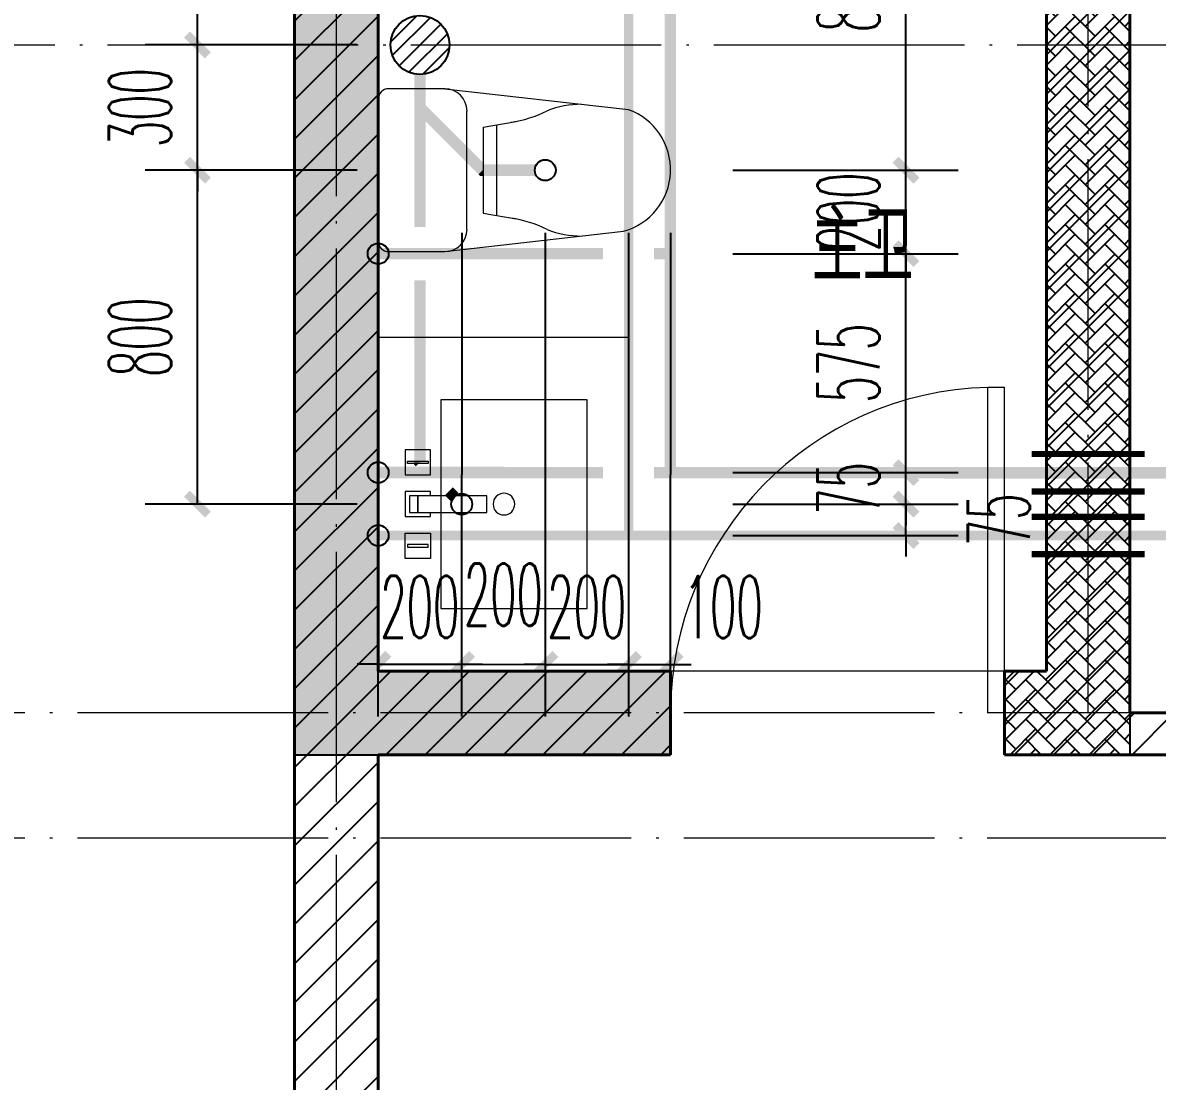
# Model space of a CAD drawing. Extents: x 27938 to 1042331, y -235042 to 1535213.
# Drawn here: x 681665 to 684382, y 140100 to 142635 of the extents above; entities that cross this region are included whole.
import ezdxf

# ---------------------------------------------------------------- set-up
doc = ezdxf.new("R2010")
doc.units = 0
doc.header["$LTSCALE"] = 1000
doc.header["$MEASUREMENT"] = 0
doc.linetypes.add('DASH', pattern=[0.35, 0.25, -0.1])
doc.linetypes.add('DOTE', pattern=[2.42, 2, -0.2, 0.02, -0.2])
for name, color, linetype in [('$RECOVER_210609100354-32', 7, 'Continuous'), ('$RECOVER_210609100354-5', 7, 'Continuous'), ('3.5方案汇报，与郭总、侯月琴确定户型_t8$0$2020.03.04 -1安徽标准化洋房户型(UA）_t8_t8$0$看线', 154, 'Continuous'), ('COLUMN', 9, 'Continuous'), ('EQUIP_地漏', 7, 'Continuous'), ('EQUIP_污水', 7, 'Continuous'), ('IP-bath&kitchen-JOHNSON', 4, 'Continuous'), ('P-bath&kitchen-JOHNSON', 4, 'Continuous'), ('PIPE-污水', 2, 'W'), ('PIPE-热给水', 5, 'RJ1'), ('PIPE-给水', 3, 'J1'), ('PUB_TEXT', 4, 'Continuous'), ('TWT_DIM', 3, 'Continuous'), ('VALVE_不分区给水', 7, 'Continuous'), ('VPIPE-热给水', 5, 'RJ1'), ('VPIPE-给水', 3, 'TG_J'), ('保温', 6, 'Continuous')]:
    doc.layers.add(name, color=color, linetype=linetype)
for name, color, linetype, lineweight in [('DOTE', 19, 'DOTE', 9), ('LVTRY', 1, 'Continuous', 13), ('PUB_HATCH', 8, 'Continuous', 9), ('WALL', 9, 'Continuous', 40), ('WINDOW', 8, 'Continuous', 15)]:
    doc.layers.add(name, color=color, linetype=linetype, lineweight=lineweight)
doc.styles.add('_TCH_DIM_T3', font='SIMPLEX.shx', dxfattribs={"width": 0.494118, "bigfont": 'GBCBIG.shx'})
doc.styles.get("Standard").update_dxf_attribs({"font": 'gbenor.shx', "bigfont": 'gbcbig.shx'})
doc.styles.add('TG_LINETYPE', font='SIMPLEX', dxfattribs={"width": 0.8, "height": 3, "bigfont": 'HZTXT'})
doc.linetypes.add('J1', pattern='A,3,-0.2,["J1",Standard,S=0.25,R=0,X=-0.1,Y=-0.115],-0.35', length=3.55)
doc.linetypes.add('RJ1', pattern='A,3,-0.2,["RJ1",Standard,S=0.25,R=0,X=-0.1,Y=-0.115],-0.5', length=3.7)
doc.linetypes.add('TG_J', pattern='A,2,-0.22,["J",TG_LINETYPE,S=0.1,R=0,X=-0.18,Y=-0.15],0', length=2.22)
doc.linetypes.add('W', pattern='A,3,-0.2,["W",Standard,S=0.25,R=0,X=-0.1,Y=-0.115],-0.2', length=3.4)
doc.dimstyles.new('_TWT_ARCH&&50', dxfattribs={"dimtxt": 148.75, "dimasz": 50, "dimexe": 125, "dimexo": 150, "dimgap": 63.125, "dimtad": 1, "dimdec": 0, "dimzin": 0, "dimdsep": 46, "dimtxsty": '_TCH_DIM_T3', "dimblk": 'ARCHTICK', "dimcen": 0.09, "dimclrt": 7, "dimazin": 2, "dimtfac": 1, "dimtdec": 0, "dimtix": 1, "dimtmove": 2, "dimatfit": 3, "dimfxl": 1, "dimtolj": 1, "dimtzin": 0, "dimarcsym": 0})
pattern_1 = [(45, (0, 0), (0, 47.4157523), [100.584, -33.528]), (135, (23.708, 23.708), (3e-15, 47.4157523), [100.584, -33.528])]
pattern_2 = [(45, (0, 47.75), (-47.022601, 47.022601), [])]

# ---------------------------------------------------------------- blocks, each defined once
blk = doc.blocks.new('GFDGDGRDGRDG')
at = {"layer": 'DOTE', "linetype": 'DOTE', "ltscale": 0.3}
for p, q in [((575593.7, 360558.3), (575593.7, 376108.3)), ((577393.7, 368758.3), (577393.7, 376108.3)), ((573593.7, 370358.3), (626393.7, 370358.3)), ((626393.7, 368758.3), (573593.7, 368758.3)), ((626393.7, 368458.3), (573593.7, 368458.3))]:
    blk.add_line(p, q, dxfattribs=at)
blk = doc.blocks.new('rrrrrrrrrrrra')
at = {"color": 0}
for p, q in [((252.6, 483.7), (-87.4, 483.7)), ((-112.4, 458.7), (-112.4, 324.3)), ((277.6, 324.3), (277.6, 458.7)), ((-112.4, 324.3), (-63.7, -103.4)), ((277.6, 324.3), (227.5, -115.6)), ((-59.1, 271.1), (224.3, 271.1)), ((-20.6, 232.4), (-34.2, 153.6)), ((185.8, 232.4), (-20.6, 232.4)), ((185.8, 232.4), (199.4, 153.6)), ((191.3, 200.5), (-26.1, 200.5))]:
    blk.add_line(p, q, dxfattribs=at)
for centre, radius, start, end in [((-87.4, 458.7), 25, 90, 180), ((252.6, 458.7), 25, 0, 90), ((-59.1, 324.3), 53.3, 180, 270), ((224.3, 324.3), 53.3, 270, 0), ((-322.6, 209.8), 293.8, 333.5369, 351.4828), ((487.8, 209.8), 293.8, 188.5172, 206.4631), ((149, -3.2), 224.1, 158.5202, 180), ((16.2, -3.2), 224.1, 0, 21.4798), ((83.8, -63.6), 152.8, 195.0773, 340.1181)]:
    blk.add_arc(centre, radius, start, end, dxfattribs=at)
blk = doc.blocks.new('A$C1E0F638F')
at = {"color": 0}
for points in [[(499.7, 435.1), (499.7, 85.1), (0, 85.1), (0, 435.1)], [(269.9, 30), (229.9, 30), (229.9, 195), (269.9, 195)], [(119.9, 0), (179.9, 0), (179.9, 60), (119.9, 60)], [(146.9, 55), (152.9, 55), (152.9, 5), (146.9, 5)], [(379.9, 0), (319.9, 0), (319.9, 60), (379.9, 60)], [(352.9, 55), (346.9, 55), (346.9, 5), (352.9, 5)], [(229.9, 30), (269.9, 30), (269.9, 10), (229.9, 10)]]:
    blk.add_lwpolyline(points, close=True, dxfattribs=at)
blk.add_lwpolyline([(269.9, 60), (279.9, 60), (279.9, 0), (219.9, 0), (219.9, 60), (229.9, 60)], dxfattribs=at)
blk.add_circle((249.9, 236.3), 26, dxfattribs=at)
blk = doc.blocks.new('135')
blk.add_hatch(color=0).paths.add_polyline_path([(4.8, 1.8), (3.6, -1), (-4.7, 2.5), (-3.5, 5.3)])
at = {"color": 0}
for p, q in [((-5, 10.9), (-5, 30.5)), ((0, 0), (0, 39.1)), ((5, 10.9), (5, 32.3)), ((-6.3, 2.6), (5.4, -2.3)), ((-5.7, 2.9), (-5.2, 2.7)), ((-5.6, 18.9), (-3.4, 19.4)), ((-3.4, 19.4), (-5.5, 19.4)), ((5.2, 10.9), (-5.3, 10.9)), ((5.2, 9.7), (-5.2, 9.7)), ((-5.2, 2.7), (-3.8, 5.9)), ((-3.8, 5.9), (5.4, 2.1)), ((5.6, 18.9), (3.4, 19.3)), ((3.4, 19.3), (5.6, 19.3)), ((4.1, -1.2), (5.4, 2.1)), ((4.1, -1.2), (5.7, -1.8))]:
    blk.add_line(p, q, dxfattribs=at)
for centre, radius, start, end in [((6.2, 15.8), 13.5, 151.0147, 204.8403), ((13.5, 4.2), 20.5, 163.0924, 182.0012), ((-6, 3.6), 1, 184.2275, 248.4661), ((8.6, 15.5), 14.6, 166.278, 198.0953), ((13.5, 4.2), 19.5, 163.7443, 182.5269), ((-5.5, 3.3), 0.5, 181.9385, 247.2597), ((-5.2, 22.1), 0.5, 335.7643, 151.0147), ((3.8, 18.1), 9.42, 155.7643, 171.9773), ((5.2, 22.3), 0.5, 29.8425, 204.574), ((-5.9, 17.2), 11.7, 10.475, 24.574), ((29.1, 6.7), 24, 172.9439, 199.2318), ((-6.3, 15.4), 12.4, 338.6449, 16.0476), ((-6, 15.8), 13.4, 334.9111, 29.8425), ((26.4, 6.3), 20.6, 169.1454, 199.9526), ((5.9, -1.2), 1.17, 247.4597, 19.9526), ((5.9, -1.4), 0.5, 247.4597, 19.2318)]:
    blk.add_arc(centre, radius, start, end, dxfattribs=at)
blk.add_open_spline([(-5, 30.5), (-4.1, 31.3), (-2.3, 33), (0.9, 29.2), (3.5, 31.1), (5, 32.3)], degree=3, knots=[0, 0, 0, 0, 3.066329, 6.218313, 11.124135, 11.124135, 11.124135, 11.124135], dxfattribs=at)
blk = doc.blocks.new('SDFAWERAWER')
at = {"layer": 'LVTRY', "color": 0}
for p, q in [((593987.8, -1242190.5), (593978.2, -1242214)), ((594017.1, -1242202.5), (593987.8, -1242190.5)), ((594015.8, -1242220.4), (594027.2, -1242192.7)), ((594027.2, -1242192.7), (594033, -1242195.1)), ((593941.2, -1242210.1), (593783.7, -1242594.8)), ((593964.6, -1242219.7), (593807.2, -1242604.4)), ((593941.2, -1242210.1), (593964.6, -1242219.7)), ((594007.5, -1242226), (593978.2, -1242214)), ((594025.7, -1242203.9), (594018.5, -1242221.5)), ((594025.4, -1242210.8), (594021.5, -1242220.3)), ((594022.6, -1242211.4), (594029.8, -1242193.8)), ((594025.4, -1242210.8), (594031.1, -1242196.8)), ((594029.8, -1242193.8), (594031.1, -1242196.8)), ((594032.2, -1242197.2), (594033, -1242195.1)), ((594033, -1242195.1), (594034, -1242197.4)), ((594033.8, -1242197.9), (594034, -1242197.4)), ((594047.3, -1242200.9), (594035.9, -1242228.7)), ((594037.3, -1242210.8), (594088, -1242231.6)), ((594038.6, -1242229.7), (594045.2, -1242213.6)), ((594041.6, -1242228.5), (594051.2, -1242205)), ((594049.9, -1242202), (594043.3, -1242218.2)), ((594047.3, -1242200.9), (594049.9, -1242202)), ((594049.9, -1242202), (594051.2, -1242205)), ((594015.8, -1242220.4), (594021.7, -1242222.8)), ((594018.5, -1242221.5), (594021.5, -1242220.3)), ((594022.6, -1242220.7), (594021.7, -1242222.8)), ((594021.7, -1242222.8), (594023.9, -1242221.9)), ((594024.2, -1242221.4), (594023.9, -1242221.9)), ((594027.7, -1242234.3), (594078.4, -1242255)), ((594035.9, -1242228.7), (594038.6, -1242229.7)), ((594038.6, -1242229.7), (594041.6, -1242228.5)), ((594057.1, -1242246.3), (594066.7, -1242222.8)), ((593783.7, -1242594.8), (593807.2, -1242604.4)), ((593803.2, -1242641.3), (593812.8, -1242617.9)), ((593812.8, -1242617.9), (593842.2, -1242629.9)), ((593803.2, -1242641.3), (593832.6, -1242653.3)), ((593842.2, -1242629.9), (593832.6, -1242653.3)), ((593833.8, -1242656.3), (593832.6, -1242653.3)), ((593845.2, -1242628.6), (593833.8, -1242656.3)), ((593847.8, -1242629.7), (593836.5, -1242657.4)), ((593845.2, -1242628.6), (593842.2, -1242629.9)), ((593847.8, -1242629.7), (593845.2, -1242628.6)), ((593847.1, -1242661.8), (593858.5, -1242634.1)), ((593849.8, -1242662.9), (593861.2, -1242635.2)), ((593852.1, -1242661.9), (593862.1, -1242637.4)), ((593858.5, -1242634.1), (593861.2, -1242635.2)), ((593861.2, -1242635.2), (593862.1, -1242637.4)), ((593836.5, -1242657.4), (593833.8, -1242656.3)), ((593847.1, -1242661.8), (593849.8, -1242662.9))]:
    blk.add_line(p, q, dxfattribs=at)
blk.add_lwpolyline([(593823.5, -1242717), (594045.8, -1242173.9), (594036.5, -1242170.2), (593814.2, -1242713.2)], close=True, dxfattribs=at)
blk.add_arc((594075.3, -1242240), 15.3, 281.7932, 33.7019, dxfattribs=at)
for centre, major_axis, start_param, end_param in [((593974.2, -1242223.6), (3.93, 9.6), 0, 1.570796), ((593816.8, -1242608.3), (13.5, 33.1), 1.570796, 3.141593), ((593816.8, -1242608.3), (3.93, 9.6), 1.570796, 3.141593)]:
    blk.add_ellipse(centre, major_axis=major_axis, ratio=1, start_param=start_param, end_param=end_param, dxfattribs=at)
at = {"layer": 'P-bath&kitchen-JOHNSON', "color": 0, "linetype": 'DASH'}
blk.add_arc((593809.8, -1242714), 586.2, 67.5369, 157.1325, dxfattribs=at)
at = {"layer": 'LVTRY', "color": 8, "xscale": -1, "rotation": 157.7329157530927}
blk.add_blockref('135', (594045.3, -1242161.9), dxfattribs=at)
blk = doc.blocks.new('A$C5DCB2F21')
at = {"layer": 'IP-bath&kitchen-JOHNSON', "color": 0}
for p, q in [((-68.3, -213.2), (-157.7, -275)), ((68.2, -213.2), (157.6, -275)), ((-0.1, -261.4), (-0.1, -424.7))]:
    blk.add_line(p, q, dxfattribs=at)
for centre, major_axis, ratio, start_param, end_param in [((0, -178.8), (-51, 0), 0.990052, -1.36297, 4.504563), ((0, -177.8), (-26.8, 0), 0.994812, -1.167677, 4.309269)]:
    blk.add_ellipse(centre, major_axis=major_axis, ratio=ratio, start_param=start_param, end_param=end_param, dxfattribs=at)
at = {"layer": 'LVTRY', "color": 0}
for p, q in [((73.6, 0), (-73.6, 0)), ((-10.5, -173.5), (-10.5, -49.3)), ((10.6, -173.5), (10.6, -49.3))]:
    blk.add_line(p, q, dxfattribs=at)
blk.add_lwpolyline([(73.6, 0), (73.6, -15.8), (-73.6, -15.8), (-73.6, 0)], dxfattribs=at)
for points in [[(-26.3, -30.7, -0.364142), (-37.8, -15.8, -0.020495)], [(26.3, -30.7, 0.364142), (37.8, -15.8, 0.020495)], [(-10.5, -49.4, 0.214893), (-26.3, -30.7, 7.649644)], [(10.6, -49.3, -0.21439), (26.3, -30.7, -7.649644)]]:
    blk.add_lwpolyline(points, format="xyb", dxfattribs=at)
blk.add_arc((0, -173.5), 10.5, 180, 0, dxfattribs=at)
for centre, major_axis, ratio, start_param, end_param in [((0, -181.3), (53.6, 0), 0.987577, 1.76809, 7.656688), ((-12.4, -164.7), (0, 1.43), 0.85, -1.570796, 4.712389), ((-12.4, -189.2), (0, 1.43), 0.85, 4.712389, 10.995574), ((12.5, -164.7), (0, 1.43), 0.85, 4.712389, 10.995574), ((12.5, -189.2), (0, 1.43), 0.85, 4.712389, 10.995574)]:
    blk.add_ellipse(centre, major_axis=major_axis, ratio=ratio, start_param=start_param, end_param=end_param, dxfattribs=at)
blk = doc.blocks.new('fgdfsdfsfssfes')
at = {"layer": '$RECOVER_210609100354-32', "color": 8}
for points in [[(575943.8, 371358.3), (575943.8, 370458), (575693.8, 370458)], [(575893.8, 371358.3), (575893.8, 370558), (575693.8, 370558)]]:
    blk.add_lwpolyline(points, dxfattribs=at)
at = {"layer": 'IP-bath&kitchen-JOHNSON', "color": 8}
for p, q in [((575943.8, 370538), (577293.8, 370538)), ((575943.8, 370503), (576593.8, 370503)), ((575943.8, 370493), (576593.8, 370493)), ((576593.8, 370493), (576593.8, 370503)), ((577293.8, 370493), (577193.8, 370493)), ((577193.8, 370483), (577193.8, 370493)), ((577293.8, 370483), (577193.8, 370483)), ((575943.8, 370458), (577293.8, 370458))]:
    blk.add_line(p, q, dxfattribs=at)
at = {"layer": 'LVTRY', "color": 8}
blk.add_lwpolyline([(576293.8, 368858.3), (575693.8, 368858.3), (575693.8, 369658.3), (576293.8, 369658.3)], close=True, dxfattribs=at)
at = {"layer": 'IP-bath&kitchen-JOHNSON', "color": 8, "rotation": 22.25976934310711}
blk.add_blockref('SDFAWERAWER', (-443124.7, 1295643.5), dxfattribs=at)
at = {"layer": 'LVTRY', "color": 8, "rotation": 90.008488524447}
blk.add_blockref('A$C5DCB2F21', (575943.8, 370983.3), dxfattribs=at)
at = {"layer": 'LVTRY', "color": 8, "extrusion": (0, 0, -1), "xscale": -1, "zscale": -1, "rotation": 270}
blk.add_blockref('rrrrrrrrrrrra', (-576177.5, 369975.6), dxfattribs=at)
at = {"layer": 'LVTRY', "color": 8, "xscale": -1, "rotation": 270}
blk.add_blockref('A$C1E0F638F', (575758.7, 369008.6), dxfattribs=at)
blk = doc.blocks.new('HFHFHFHFTF')
at = {"layer": 'PUB_HATCH'}
blk.add_hatch(color=256, dxfattribs=at).paths.add_polyline_path([(536216.6, 373823.7), (536216.6, 370923.7), (537116.6, 370923.7), (537116.6, 371123.7), (536416.6, 371123.7), (536416.6, 373623.7), (536816.6, 373623.7), (536816.6, 373823.7)])
at = {"layer": 'COLUMN', "color": 8}
for p, q in [((536216.6, 373823.7), (536216.6, 370923.7)), ((536416.6, 371123.7), (536416.6, 373623.7)), ((537116.6, 371123.7), (536416.6, 371123.7)), ((537116.6, 370923.7), (537116.6, 371123.7)), ((536216.6, 370923.7), (537116.6, 370923.7))]:
    blk.add_line(p, q, dxfattribs=at)
blk = doc.blocks.new('VDVDVDCZSCCS')
at = {"layer": '保温', "linetype": 'ByBlock', "ltscale": 10}
h = blk.add_hatch(dxfattribs=at)
h.set_pattern_fill('AR-HBONE', color=251, scale=55)
h.set_pattern_definition(pattern_1)
h.paths.add_polyline_path([(538016.6, 372973.7), (538016.7, 370923.7), (538216.7, 370923.7), (538216.6, 372973.7)])
h = blk.add_hatch(dxfattribs=at)
h.set_pattern_fill('AR-HBONE', color=251, scale=55)
h.set_pattern_definition(pattern_1)
h.paths.add_polyline_path([(538016.7, 370923.7), (538016.7, 371123.7), (537916.7, 371123.7), (537916.7, 370923.7)])
at = {"layer": '保温', "color": 251, "linetype": 'ByBlock', "ltscale": 10}
blk.add_line((538216.7, 371023.7), (538216.7, 370923.7), dxfattribs=at)
blk = doc.blocks.new('$VALVE$00000533')
at = {"ltscale": 0.5, "const_width": 25}
for points in [[(-225, 75), (225, 75)], [(-225, -75), (225, -75)]]:
    blk.add_lwpolyline(points, dxfattribs=at)
blk = doc.blocks.new('_ArchTick')
at = {"color": 0, "linetype": 'ByBlock', "const_width": 0.4}
blk.add_lwpolyline([(-0.5, -0.5), (0.5, 0.5)], dxfattribs=at)
blk = doc.blocks.new('*D336')
at = {"layer": 'Defpoints', "color": 0}
for p in [(683216.2, 141482.3), (683780.4, 141482.3), (683216.2, 141407.3)]:
    blk.add_point(p, dxfattribs=at)
at = {"layer": 'TWT_DIM', "color": 0, "lineweight": -2}
for p, q in [((683780.4, 141482.3), (683780.4, 141532.3)), ((683366.2, 141482.3), (683905.4, 141482.3)), ((683780.4, 141407.3), (683780.4, 141482.3)), ((683366.2, 141407.3), (683905.4, 141407.3)), ((683780.4, 141407.3), (683780.4, 141357.3))]:
    blk.add_line(p, q, dxfattribs=at)
at = {"layer": 'TWT_DIM', "color": 0, "lineweight": -2, "xscale": 50, "yscale": 50, "zscale": 50}
for p, rotation in [((683780.4, 141482.3), 270), ((683780.4, 141407.3), 90)]:
    blk.add_blockref('_ArchTick', p, dxfattribs=dict(at, rotation=rotation))
at = {"layer": 'TWT_DIM', "color": 7, "insert": (684002.7, 141444.8), "char_height": 148.75, "attachment_point": 5, "rotation": 90, "style": '_TCH_DIM_T3'}
blk.add_mtext('\\A1;75', dxfattribs=at)
blk = doc.blocks.new('*D337')
at = {"layer": 'Defpoints', "color": 0}
for p in [(683216.2, 141557.8), (683780.4, 141557.8), (683216.2, 141482.3)]:
    blk.add_point(p, dxfattribs=at)
at = {"layer": 'TWT_DIM', "color": 0, "lineweight": -2}
for p, q in [((683780.4, 141557.8), (683780.4, 141607.8)), ((683366.2, 141557.8), (683905.4, 141557.8)), ((683780.4, 141482.3), (683780.4, 141557.8)), ((683366.2, 141482.3), (683905.4, 141482.3)), ((683780.4, 141482.3), (683780.4, 141432.3))]:
    blk.add_line(p, q, dxfattribs=at)
at = {"layer": 'TWT_DIM', "color": 0, "lineweight": -2, "xscale": 50, "yscale": 50, "zscale": 50}
for p, rotation in [((683780.4, 141557.8), 270), ((683780.4, 141482.3), 90)]:
    blk.add_blockref('_ArchTick', p, dxfattribs=dict(at, rotation=rotation))
at = {"layer": 'TWT_DIM', "color": 7, "insert": (683642.9, 141520.1), "char_height": 148.75, "attachment_point": 5, "rotation": 90, "style": '_TCH_DIM_T3'}
blk.add_mtext('\\A1;75', dxfattribs=at)
blk = doc.blocks.new('*D338')
at = {"layer": 'Defpoints', "color": 0}
for p in [(683216.2, 142082.2), (683780.4, 142082.2), (683216.2, 141557.8)]:
    blk.add_point(p, dxfattribs=at)
at = {"layer": 'TWT_DIM', "color": 0, "lineweight": -2}
for p, q in [((683366.2, 142082.2), (683905.4, 142082.2)), ((683780.4, 141557.8), (683780.4, 142082.2)), ((683366.2, 141557.8), (683905.4, 141557.8))]:
    blk.add_line(p, q, dxfattribs=at)
at = {"layer": 'TWT_DIM', "color": 0, "lineweight": -2, "xscale": 50, "yscale": 50, "zscale": 50}
for p, rotation in [((683780.4, 142082.2), 90), ((683780.4, 141557.8), 270)]:
    blk.add_blockref('_ArchTick', p, dxfattribs=dict(at, rotation=rotation))
at = {"layer": 'TWT_DIM', "color": 7, "insert": (683642.9, 141820), "char_height": 148.75, "attachment_point": 5, "rotation": 90, "style": '_TCH_DIM_T3'}
blk.add_mtext('\\A1;575', dxfattribs=at)
blk = doc.blocks.new('*D339')
at = {"layer": 'Defpoints', "color": 0}
for p in [(683216.2, 142282.2), (683780.4, 142282.2), (683216.2, 142082.2)]:
    blk.add_point(p, dxfattribs=at)
at = {"layer": 'TWT_DIM', "color": 0, "lineweight": -2}
for p, q in [((683780.4, 142282.2), (683780.4, 142332.2)), ((683366.2, 142282.2), (683905.4, 142282.2)), ((683780.4, 142082.2), (683780.4, 142282.2)), ((683366.2, 142082.2), (683905.4, 142082.2)), ((683780.4, 142082.2), (683780.4, 142032.2))]:
    blk.add_line(p, q, dxfattribs=at)
at = {"layer": 'TWT_DIM', "color": 0, "lineweight": -2, "xscale": 50, "yscale": 50, "zscale": 50}
for p, rotation in [((683780.4, 142282.2), 270), ((683780.4, 142082.2), 90)]:
    blk.add_blockref('_ArchTick', p, dxfattribs=dict(at, rotation=rotation))
at = {"layer": 'TWT_DIM', "color": 7, "insert": (683642.9, 142182.2), "char_height": 148.75, "attachment_point": 5, "rotation": 90, "style": '_TCH_DIM_T3'}
blk.add_mtext('\\A1;200', dxfattribs=at)
blk = doc.blocks.new('*D340')
at = {"layer": 'Defpoints', "color": 0}
for p in [(683216.2, 143132.3), (683780.4, 143132.3), (683216.2, 142282.2)]:
    blk.add_point(p, dxfattribs=at)
at = {"layer": 'TWT_DIM', "color": 0, "lineweight": -2}
for p, q in [((683366.2, 143132.3), (683905.4, 143132.3)), ((683780.4, 142282.2), (683780.4, 143132.3)), ((683366.2, 142282.2), (683905.4, 142282.2))]:
    blk.add_line(p, q, dxfattribs=at)
at = {"layer": 'TWT_DIM', "color": 0, "lineweight": -2, "xscale": 50, "yscale": 50, "zscale": 50}
for p, rotation in [((683780.4, 143132.3), 90), ((683780.4, 142282.2), 270)]:
    blk.add_blockref('_ArchTick', p, dxfattribs=dict(at, rotation=rotation))
at = {"layer": 'TWT_DIM', "color": 7, "insert": (683642.9, 142707.3), "char_height": 148.75, "attachment_point": 5, "rotation": 90, "style": '_TCH_DIM_T3'}
blk.add_mtext('\\A1;850', dxfattribs=at)
blk = doc.blocks.new('*D345')
at = {"layer": 'Defpoints', "color": 0}
for p in [(683116.5, 142282.1), (683216.5, 142282.1), (683216, 141098.6)]:
    blk.add_point(p, dxfattribs=at)
at = {"layer": 'TWT_DIM', "color": 0, "lineweight": -2}
for p, q in [((683116.4, 142132.1), (683116, 140973.6)), ((683216.4, 142132.1), (683216, 140973.6)), ((683116, 141098.6), (683066, 141098.7)), ((683116, 141098.6), (683216, 141098.6)), ((683216, 141098.6), (683266, 141098.6))]:
    blk.add_line(p, q, dxfattribs=at)
at = {"layer": 'TWT_DIM', "color": 0, "lineweight": -2, "xscale": 50, "yscale": 50, "zscale": 50}
for p, rotation in [((683116, 141098.6), 359.9775829606357), ((683216, 141098.6), 179.9775829606357)]:
    blk.add_blockref('_ArchTick', p, dxfattribs=dict(at, rotation=rotation))
at = {"layer": 'TWT_DIM', "color": 7, "insert": (683342.7, 141236.1), "char_height": 148.75, "attachment_point": 5, "rotation": 359.9776, "style": '_TCH_DIM_T3'}
blk.add_mtext('\\A1;100', dxfattribs=at)
blk = doc.blocks.new('*D346')
at = {"layer": 'Defpoints', "color": 0}
for p in [(682916.7, 142282.2), (683116.5, 142282.1), (683116, 141098.6)]:
    blk.add_point(p, dxfattribs=at)
at = {"layer": 'TWT_DIM', "color": 0, "lineweight": -2}
for p, q in [((682916.6, 142132.2), (682916.2, 140973.7)), ((683116.4, 142132.1), (683116, 140973.6)), ((682916.2, 141098.7), (682866.2, 141098.7)), ((682916.2, 141098.7), (683116, 141098.6)), ((683116, 141098.6), (683166, 141098.6))]:
    blk.add_line(p, q, dxfattribs=at)
at = {"layer": 'TWT_DIM', "color": 0, "lineweight": -2, "xscale": 50, "yscale": 50, "zscale": 50}
for p, rotation in [((682916.2, 141098.7), 359.9775829606339), ((683116, 141098.6), 179.9775829606339)]:
    blk.add_blockref('_ArchTick', p, dxfattribs=dict(at, rotation=rotation))
at = {"layer": 'TWT_DIM', "color": 7, "insert": (683016.2, 141236.2), "char_height": 148.75, "attachment_point": 5, "rotation": 359.9776, "style": '_TCH_DIM_T3'}
blk.add_mtext('\\A1;200', dxfattribs=at)
blk = doc.blocks.new('*D347')
at = {"layer": 'Defpoints', "color": 0}
for p in [(682717, 142282.3), (682916.7, 142282.2), (682916.2, 141098.7)]:
    blk.add_point(p, dxfattribs=at)
at = {"layer": 'TWT_DIM', "color": 0, "lineweight": -2}
for p, q in [((682717, 142132.3), (682716.5, 140973.8)), ((682916.6, 142132.2), (682916.2, 140973.7)), ((682716.5, 141098.8), (682916.2, 141098.7))]:
    blk.add_line(p, q, dxfattribs=at)
at = {"layer": 'TWT_DIM', "color": 0, "lineweight": -2, "xscale": 50, "yscale": 50, "zscale": 50}
for p, rotation in [((682716.5, 141098.8), 179.9775829606378), ((682916.2, 141098.7), 359.9775829606379)]:
    blk.add_blockref('_ArchTick', p, dxfattribs=dict(at, rotation=rotation))
at = {"layer": 'TWT_DIM', "color": 7, "insert": (682816.5, 141265.6), "char_height": 148.75, "attachment_point": 5, "rotation": 359.9776, "style": '_TCH_DIM_T3'}
blk.add_mtext('\\A1;200', dxfattribs=at)
blk = doc.blocks.new('*D348')
at = {"layer": 'Defpoints', "color": 0}
for p in [(682516.6, 142282.3), (682717, 142282.3), (682716.5, 141098.8)]:
    blk.add_point(p, dxfattribs=at)
at = {"layer": 'TWT_DIM', "color": 0, "lineweight": -2}
for p, q in [((682516.5, 142132.3), (682516.1, 140973.9)), ((682717, 142132.3), (682716.5, 140973.8)), ((682516.1, 141098.9), (682466.1, 141098.9)), ((682516.1, 141098.9), (682716.5, 141098.8)), ((682716.5, 141098.8), (682766.5, 141098.8))]:
    blk.add_line(p, q, dxfattribs=at)
at = {"layer": 'TWT_DIM', "color": 0, "lineweight": -2, "xscale": 50, "yscale": 50, "zscale": 50}
for p, rotation in [((682516.1, 141098.9), 359.9775829606343), ((682716.5, 141098.8), 179.9775829606343)]:
    blk.add_blockref('_ArchTick', p, dxfattribs=dict(at, rotation=rotation))
at = {"layer": 'TWT_DIM', "color": 7, "insert": (682616.4, 141236.3), "char_height": 148.75, "attachment_point": 5, "rotation": 359.9776, "style": '_TCH_DIM_T3'}
blk.add_mtext('\\A1;200', dxfattribs=at)
blk = doc.blocks.new('*D436')
at = {"layer": 'Defpoints', "color": 0}
for p in [(682083.9, 142282.2), (682616.6, 142282.2), (682616.6, 141482.5)]:
    blk.add_point(p, dxfattribs=at)
at = {"layer": 'TWT_DIM', "color": 0, "lineweight": -2}
for p, q in [((682466.6, 142282.2), (681958.9, 142282.2)), ((682083.9, 141482.5), (682083.9, 142282.2)), ((682466.6, 141482.5), (681958.9, 141482.5))]:
    blk.add_line(p, q, dxfattribs=at)
at = {"layer": 'TWT_DIM', "color": 0, "lineweight": -2, "xscale": 50, "yscale": 50, "zscale": 50}
for p, rotation in [((682083.9, 142282.2), 90), ((682083.9, 141482.5), 270)]:
    blk.add_blockref('_ArchTick', p, dxfattribs=dict(at, rotation=rotation))
at = {"layer": 'TWT_DIM', "color": 7, "insert": (681946.4, 141882.3), "char_height": 148.75, "attachment_point": 5, "rotation": 90, "style": '_TCH_DIM_T3'}
blk.add_mtext('\\A1;800', dxfattribs=at)
blk = doc.blocks.new('*D437')
at = {"layer": 'Defpoints', "color": 0}
for p in [(682083.9, 142582), (682616.6, 142582), (682616.6, 142282.2)]:
    blk.add_point(p, dxfattribs=at)
at = {"layer": 'TWT_DIM', "color": 0, "lineweight": -2}
for p, q in [((682083.9, 142582), (682083.9, 142632)), ((682466.6, 142582), (681958.9, 142582)), ((682083.9, 142282.2), (682083.9, 142582)), ((682466.6, 142282.2), (681958.9, 142282.2)), ((682083.9, 142282.2), (682083.9, 142232.2))]:
    blk.add_line(p, q, dxfattribs=at)
at = {"layer": 'TWT_DIM', "color": 0, "lineweight": -2, "xscale": 50, "yscale": 50, "zscale": 50}
for p, rotation in [((682083.9, 142582), 270), ((682083.9, 142282.2), 90)]:
    blk.add_blockref('_ArchTick', p, dxfattribs=dict(at, rotation=rotation))
at = {"layer": 'TWT_DIM', "color": 7, "insert": (681946.4, 142432.1), "char_height": 148.75, "attachment_point": 5, "rotation": 90, "style": '_TCH_DIM_T3'}
blk.add_mtext('\\A1;300', dxfattribs=at)
blk = doc.blocks.new('*D438')
at = {"layer": 'Defpoints', "color": 0}
for p in [(682083.9, 143482.3), (682616.6, 143482.3), (682616.6, 142582)]:
    blk.add_point(p, dxfattribs=at)
at = {"layer": 'TWT_DIM', "color": 0, "lineweight": -2}
for p, q in [((682466.6, 143482.3), (681958.9, 143482.3)), ((682083.9, 142582), (682083.9, 143482.3)), ((682466.6, 142582), (681958.9, 142582))]:
    blk.add_line(p, q, dxfattribs=at)
at = {"layer": 'TWT_DIM', "color": 0, "lineweight": -2, "xscale": 50, "yscale": 50, "zscale": 50}
for p, rotation in [((682083.9, 143482.3), 90), ((682083.9, 142582), 270)]:
    blk.add_blockref('_ArchTick', p, dxfattribs=dict(at, rotation=rotation))
at = {"layer": 'TWT_DIM', "color": 7, "insert": (681946.4, 143032.2), "char_height": 148.75, "attachment_point": 5, "rotation": 90, "style": '_TCH_DIM_T3'}
blk.add_mtext('\\A1;900', dxfattribs=at)
blk = doc.blocks.new('$TwtSys$00000141')
for p, q in [((-141.3, 11.5), (-15.1, 137.7)), ((-141.3, 11.5), (-15.1, 137.7)), ((-130.8, -52.6), (52.6, 130.8)), ((-130.8, -52.6), (52.6, 130.8)), ((-99.7, -99.7), (99.7, 99.7)), ((-99.7, -99.7), (99.7, 99.7)), ((-48.5, -130.6), (131.4, 49.3)), ((-48.5, -130.6), (131.4, 49.3)), ((17.1, -138.4), (138.4, -17.1)), ((17.1, -138.4), (138.4, -17.1))]:
    blk.add_line(p, q)
blk.add_circle((0, 0), 141)
blk.add_circle((0, 0), 141)
blk = doc.blocks.new('$TwtSys$00000147')
blk.add_circle((0, 0, 0), 25)
blk = doc.blocks.new('$DorLib2D$00000001')
for p, q in [((0.45, 0.975), (0.5, 0.975)), ((0.45, 0), (0.45, 0.975)), ((0.5, 0), (0.5, 0.975)), ((0.5, 0), (0.45, 0))]:
    blk.add_line(p, q)
at = {"lineweight": 13}
blk.add_arc((0.475, 0), 0.975, 91.4693, 180, dxfattribs=at)

msp = doc.modelspace()

# ---------------------------------------------------------------- hatches: boundary and pattern name
at = {"layer": '$RECOVER_210609100354-5'}
h = msp.add_hatch(dxfattribs=at)
h.set_pattern_fill('普通砖', color=256, scale=50, style=0)
h.set_pattern_definition(pattern_2)
h.paths.add_polyline_path([(682516.6, 143582.3), (682316.6, 143782.3), (682316.6, 140982.3), (682449.9, 140982.3), (682516.6, 141082.3)])
h = msp.add_hatch(dxfattribs=at)
h.set_pattern_fill('普通砖', color=256, scale=50, style=0)
h.set_pattern_definition(pattern_2)
h.paths.add_polyline_path([(684216.6, 143649), (684116.6, 143582.3), (684116.6, 141082.3), (684216.6, 140982.3), (684316.6, 140982.3), (684316.6, 143582.3)])
h = msp.add_hatch(dxfattribs=at)
h.set_pattern_fill('普通砖', color=256, scale=50, style=0)
h.set_pattern_definition(pattern_2)
h.paths.add_polyline_path([(682516.6, 140882.3), (683216.6, 140882.3), (683216.6, 141082.3), (682516.6, 141082.3), (682449.9, 140982.3)])
h = msp.add_hatch(dxfattribs=at)
h.set_pattern_fill('普通砖', color=256, scale=50, style=0)
h.set_pattern_definition(pattern_2)
h.paths.add_polyline_path([(684116.6, 141082.3), (684016.6, 141082.3), (684016.6, 140882.3), (684216.6, 140882.3), (684216.6, 140982.3)])
h = msp.add_hatch(dxfattribs=at)
h.set_pattern_fill('普通砖', color=256, scale=50, style=0)
h.set_pattern_definition(pattern_2)
h.paths.add_polyline_path([(682449.9, 140982.3), (682316.6, 140982.3), (682316.6, 135882.3), (682516.6, 136082.3), (682516.6, 140882.3)])
h = msp.add_hatch(dxfattribs=at)
h.set_pattern_fill('普通砖', color=256, scale=50, style=0)
h.set_pattern_definition(pattern_2)
h.paths.add_polyline_path([(685816.6, 140915.7), (685816.6, 140982.3), (684216.6, 140982.3), (684216.6, 140882.3), (685716.6, 140882.3)])
at = {"layer": 'PIPE-污水'}
for points in [[(682766.7, 142282.2), (682757, 142272.5), (682761, 142268.4)], [(682766.7, 142282.2), (682766.7, 142268.4), (682761, 142268.4)], [(682616.6, 141582.4), (682606.9, 141572.7), (682602.8, 141576.7)], [(682616.6, 141582.4), (682602.8, 141582.4), (682602.8, 141576.7)]]:
    msp.add_hatch(color=256, dxfattribs=at).paths.add_polyline_path(points)

# ---------------------------------------------------------------- linework, layer by layer
at = {"layer": 'PIPE-污水', "ltscale": 0.5, "const_width": 27.5}
for points in [[(682616.6, 142511.5), (682616.6, 142432.3)], [(682766.7, 142282.2), (682616.6, 142432.3)], [(682616.6, 142432.3), (682616.6, 142145.9)], [(682891.7, 142282.2), (682766.7, 142282.2)], [(682616.6, 142018.4), (682616.6, 141582.4)], [(682699, 141500), (682686, 141513)]]:
    msp.add_lwpolyline(points, dxfattribs=at)
at = {"layer": 'PIPE-热给水', "ltscale": 0.5, "const_width": 22.5}
for points in [[(683116.2, 141407.3), (683116.2, 143132.3)], [(683116.2, 141407.3), (682516.6, 141407.3)], [(684416.6, 141407.3), (683116.2, 141407.3)]]:
    msp.add_lwpolyline(points, dxfattribs=at)
at = {"layer": 'PIPE-给水', "ltscale": 0.5, "const_width": 27.5}
for points in [[(683216.2, 142082.2), (683216.2, 143282.3)], [(683054.9, 142082.2), (682516.6, 142082.2)], [(683216.2, 142082.2), (683177.4, 142082.2)], [(683216.2, 141557.8), (683216.2, 142082.2)], [(683054.9, 141557.9), (682516.7, 141558.1)], [(683216.2, 141557.8), (683177.4, 141557.9)], [(684516.6, 141557.3), (683216.2, 141557.8)], [(682516.7, 141508.1), (682516.3, 141508.1)]]:
    msp.add_lwpolyline(points, dxfattribs=at)
at = {"layer": 'VPIPE-热给水'}
msp.add_circle((682516.6, 141407.3), 25, dxfattribs=at)
at = {"layer": 'VPIPE-给水'}
for centre in [(682516.6, 142082.2), (682516.7, 141558.1)]:
    msp.add_circle(centre, 25, dxfattribs=at)
at = {"layer": 'WALL', "color": 8}
for p, q in [((682316.6, 143782.3), (682316.6, 140982.3)), ((682516.6, 143582.3), (682516.6, 141082.3)), ((684116.6, 143582.3), (684116.6, 141082.3)), ((684316.6, 143582.3), (684316.6, 140982.3)), ((683216.6, 141082.3), (682516.6, 141082.3)), ((683216.6, 140882.3), (683216.6, 141082.3)), ((684116.6, 141082.3), (684016.6, 141082.3)), ((684016.6, 141082.3), (684016.6, 140882.3)), ((682316.6, 140982.3), (682316.6, 135882.3)), ((685816.6, 140982.3), (684316.6, 140982.3)), ((682516.6, 140882.3), (683216.6, 140882.3)), ((682516.6, 140882.3), (682516.6, 136082.3)), ((684016.6, 140882.3), (684216.6, 140882.3)), ((685716.6, 140882.3), (684216.6, 140882.3))]:
    msp.add_line(p, q, dxfattribs=at)
at = {"layer": 'WINDOW', "color": 8}
msp.add_line((684016.6, 141082.3), (683216.6, 141082.3), dxfattribs=at)

# ---------------------------------------------------------------- block references
at = {"color": 8}
for name, p in [('HFHFHFHFTF', (146100, -230041.4)), ('fgdfsdfsfssfes', (106822.9, -227776)), ('VDVDVDCZSCCS', (146100, -230041.4))]:
    msp.add_blockref(name, p, dxfattribs=at)
at = {"layer": '3.5方案汇报，与郭总、侯月琴确定户型_t8$0$2020.03.04 -1安徽标准化洋房户型(UA）_t8_t8$0$看线', "ltscale": 10}
msp.add_blockref('GFDGDGRDGRDG', (106822.9, -227776), dxfattribs=at)
at = {"layer": 'EQUIP_地漏', "xscale": 0.5, "yscale": 0.5, "zscale": 0.5, "rotation": 180}
msp.add_blockref('$TwtSys$00000141', (682616.6, 142582), dxfattribs=at)
at = {"layer": 'EQUIP_污水'}
for p in [(682916.7, 142282.2), (682716.7, 141482.3)]:
    msp.add_blockref('$TwtSys$00000147', p, dxfattribs=at)
at = {"layer": 'VALVE_不分区给水', "xscale": -0.6, "yscale": -0.6, "zscale": 0.6}
for p in [(684216.6, 141557.4, 3000), (684216.6, 141407.3, 3000)]:
    msp.add_blockref('$VALVE$00000533', p, dxfattribs=at)
at = {"layer": 'WINDOW', "color": 8, "xscale": -800, "yscale": -800, "zscale": -800, "rotation": 179.9999999964797}
msp.add_blockref('$DorLib2D$00000001', (683616.6, 140982.3), dxfattribs=at)

# ---------------------------------------------------------------- texts
at = {"layer": 'PUB_TEXT', "color": 8}
msp.add_text('主卫', height=168.79, dxfattribs=at).set_placement((683555.2, 142016.6))

# ---------------------------------------------------------------- dimensions: what is measured, and where the dimension line sits
at = {"layer": 'TWT_DIM'}
for p1, p2, distance, picture, middle in [((682616.6, 142582), (682616.6, 143482.3), 532.6, '*D438', (681946.4, 143032.2)), ((683216.2, 142282.2), (683216.2, 143132.3), -564.3, '*D340', (683642.9, 142707.3)), ((682616.6, 142282.2), (682616.6, 142582), 532.6, '*D437', (681946.4, 142432.1)), ((683216.2, 142082.2), (683216.2, 142282.2), -564.3, '*D339', (683642.9, 142182.2)), ((682616.6, 141482.5), (682616.6, 142282.2), 532.6, '*D436', (681946.4, 141882.3)), ((682516.6, 142282.3), (682717, 142282.3), -1183.5, '*D348', (682616.4, 141236.3)), ((682916.7, 142282.2), (683116.5, 142282.1), -1183.5, '*D346', (683016.2, 141236.2))]:
    dim = msp.add_aligned_dim(p1=p1, p2=p2, distance=distance, dimstyle='_TWT_ARCH&&50', dxfattribs=at)
    dim.commit()
    dim.dimension.update_dxf_attribs({"geometry": picture, "text_midpoint": middle})
for base, p1, p2, angle, picture, middle in [((682916.2, 141098.7), (682717, 142282.3), (682916.7, 142282.2), 359.9776, '*D347', (682816.5, 141265.6)), ((683216, 141098.6), (683116.5, 142282.1), (683216.5, 142282.1), 359.9776, '*D345', (683342.7, 141236.1)), ((683780.4, 141482.3), (683216.2, 141407.3), (683216.2, 141482.3), 90, '*D336', (684002.7, 141444.8))]:
    dim = msp.add_linear_dim(base=base, p1=p1, p2=p2, angle=angle, dimstyle='_TWT_ARCH&&50', dxfattribs=at)
    dim.commit()
    dim.dimension.update_dxf_attribs({"geometry": picture, "text_midpoint": middle, "dimtype": 129})
for p1, p2, text, picture, middle in [((683216.2, 141557.8), (683216.2, 142082.2), '575', '*D338', (683642.9, 141820)), ((683216.2, 141482.3), (683216.2, 141557.8), '75', '*D337', (683642.9, 141520.1))]:
    dim = msp.add_aligned_dim(p1=p1, p2=p2, distance=-564.3, text=text, dimstyle='_TWT_ARCH&&50', dxfattribs=at)
    dim.commit()
    dim.dimension.update_dxf_attribs({"geometry": picture, "text_midpoint": middle})

doc.saveas('drawing.dxf')
